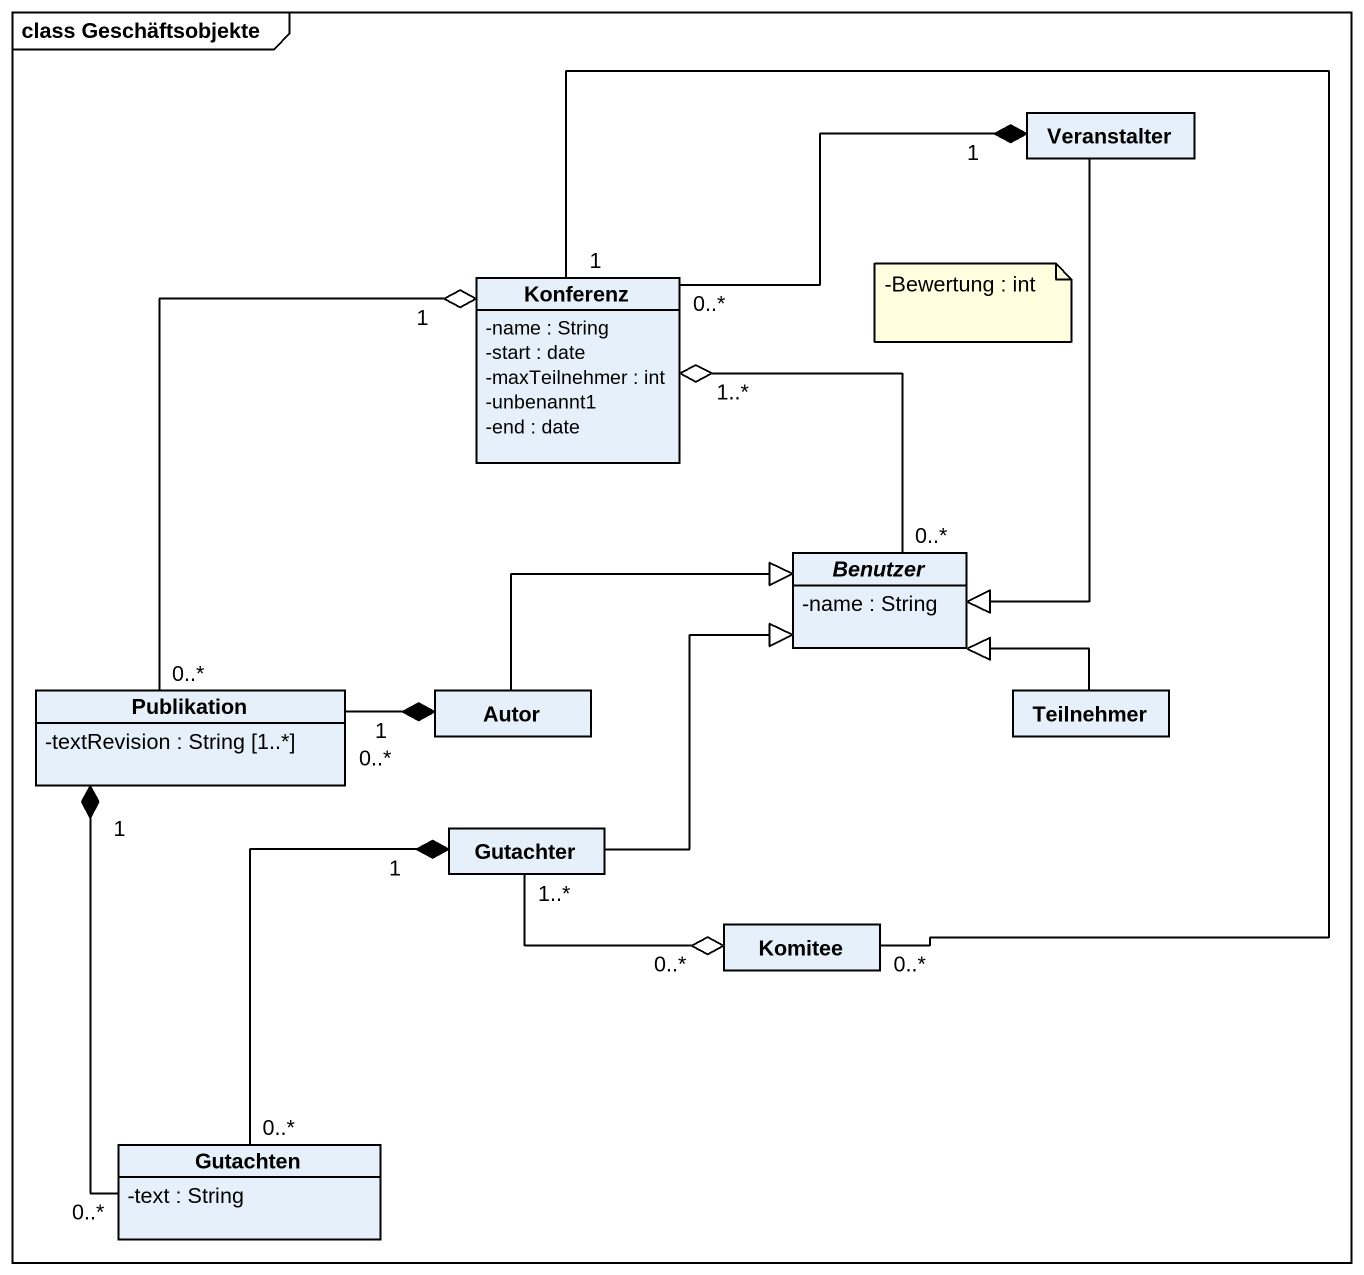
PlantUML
@startuml
mainframe class Geschäftsobjekte
hide circle
hide empty members
skinparam classAttributeIconSize 0
class Veranstalter
class Konferenz {
  -name : String
  -start : date
  -maxTeilnehmer : int
  -unbenannt1
  -end : date
}
abstract class Benutzer {
  -name : String
}
class Publikation {
  -textRevision : String [1..*]
}
class Autor
class Teilnehmer
class Gutachter
class Komitee
class Gutachten {
  -text : String
}
Veranstalter "1" *-left- "0..*" Konferenz
Veranstalter --|> Benutzer
Konferenz "1..*" o-- "0..*" Benutzer
Konferenz "1" o-- "0..*" Publikation
Konferenz "1" -- "0..*" Komitee
Publikation "1" *-- "0..*" Gutachten
Autor -right-|> Benutzer
Autor "1" *-left- "0..*" Publikation
Teilnehmer -left-|> Benutzer
Gutachter -up-|> Benutzer
Gutachter "1" *-- "0..*" Gutachten
Komitee "0..*" o-left- "1..*" Gutachter
note as N1
  -Bewertung : int
end note
@enduml
